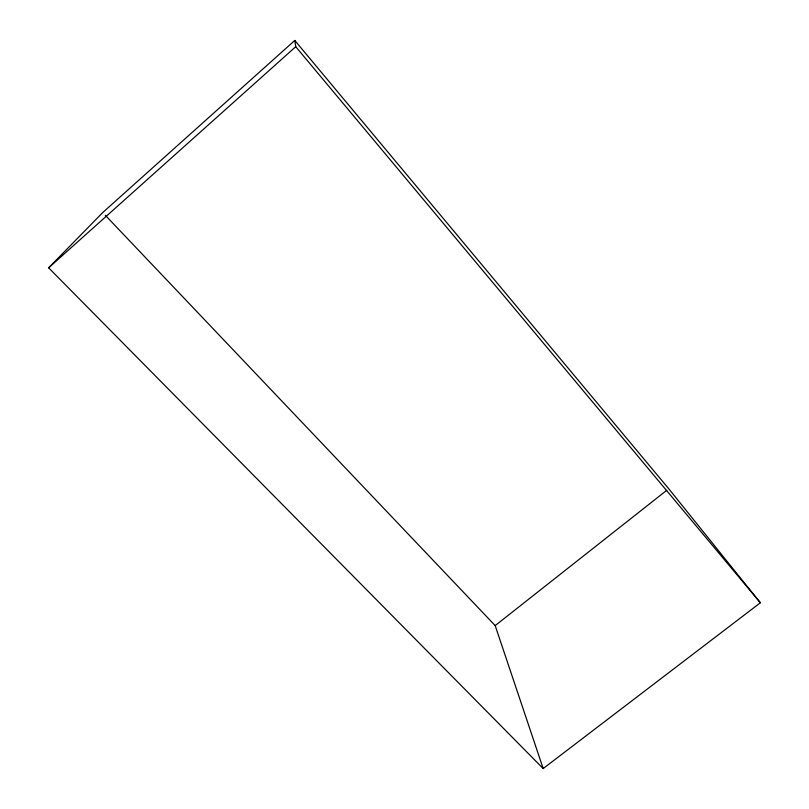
<?xml version="1.0" encoding="UTF-8"?>
<svg xmlns="http://www.w3.org/2000/svg" width="809" height="809" viewBox="0 0 809 809"><rect width="100%" height="100%" fill="white"/><g stroke="black" fill="none" stroke-linecap="round" stroke-linejoin="round"><path stroke-width="1.21" d="M48.641 267.83L102.723 212.545L294.789 40.45L668.73 488.737L760.359 602.766L543.183 768.55L48.641 267.83L295.74 46.689L294.789 40.45M543.183 768.55L495.179 625.6L666.747 490.305M105.332 215.295L495.179 625.6M295.74 46.689L760.359 602.766"/></g></svg>
